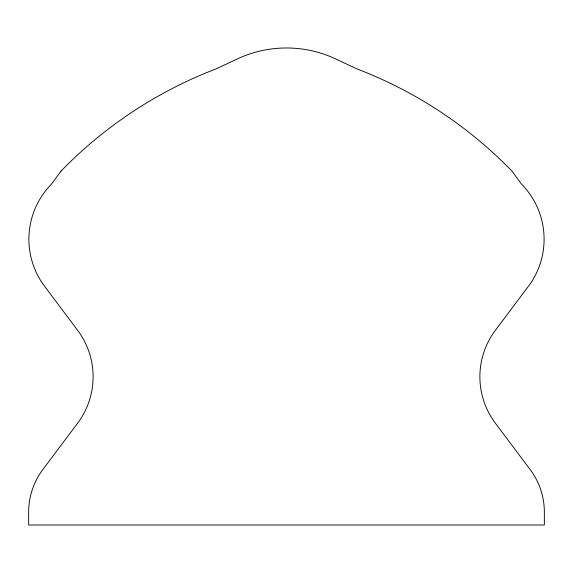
<?xml version="1.0" encoding="UTF-8"?>
<svg xmlns="http://www.w3.org/2000/svg" width="573" height="573" viewBox="0 0 573 573"><rect width="100%" height="100%" fill="white"/><g stroke="black" fill="none" stroke-linecap="round" stroke-linejoin="round"><path stroke-width="0.86" d="M61.089 171.033L51.67 183.904A78.637 78.637 0 0 0 42.832 283.921L77.642 330.334A77.355 77.355 0 0 1 77.642 423.161L42.832 469.574A70.909 70.909 0 0 0 28.65 512.119L28.65 525.011L544.35 525.011L544.35 512.119A70.909 70.909 0 0 0 530.168 469.574L495.359 423.161A77.355 77.355 0 0 1 495.359 330.334L530.168 283.921A78.637 78.637 0 0 0 521.33 183.904L511.911 171.033A430.187 430.187 0 0 0 356.628 68.781L335.9 59.026A116.033 116.033 0 0 0 237.1 59.026L216.372 68.781A430.187 430.187 0 0 0 61.089 171.033"/></g></svg>
